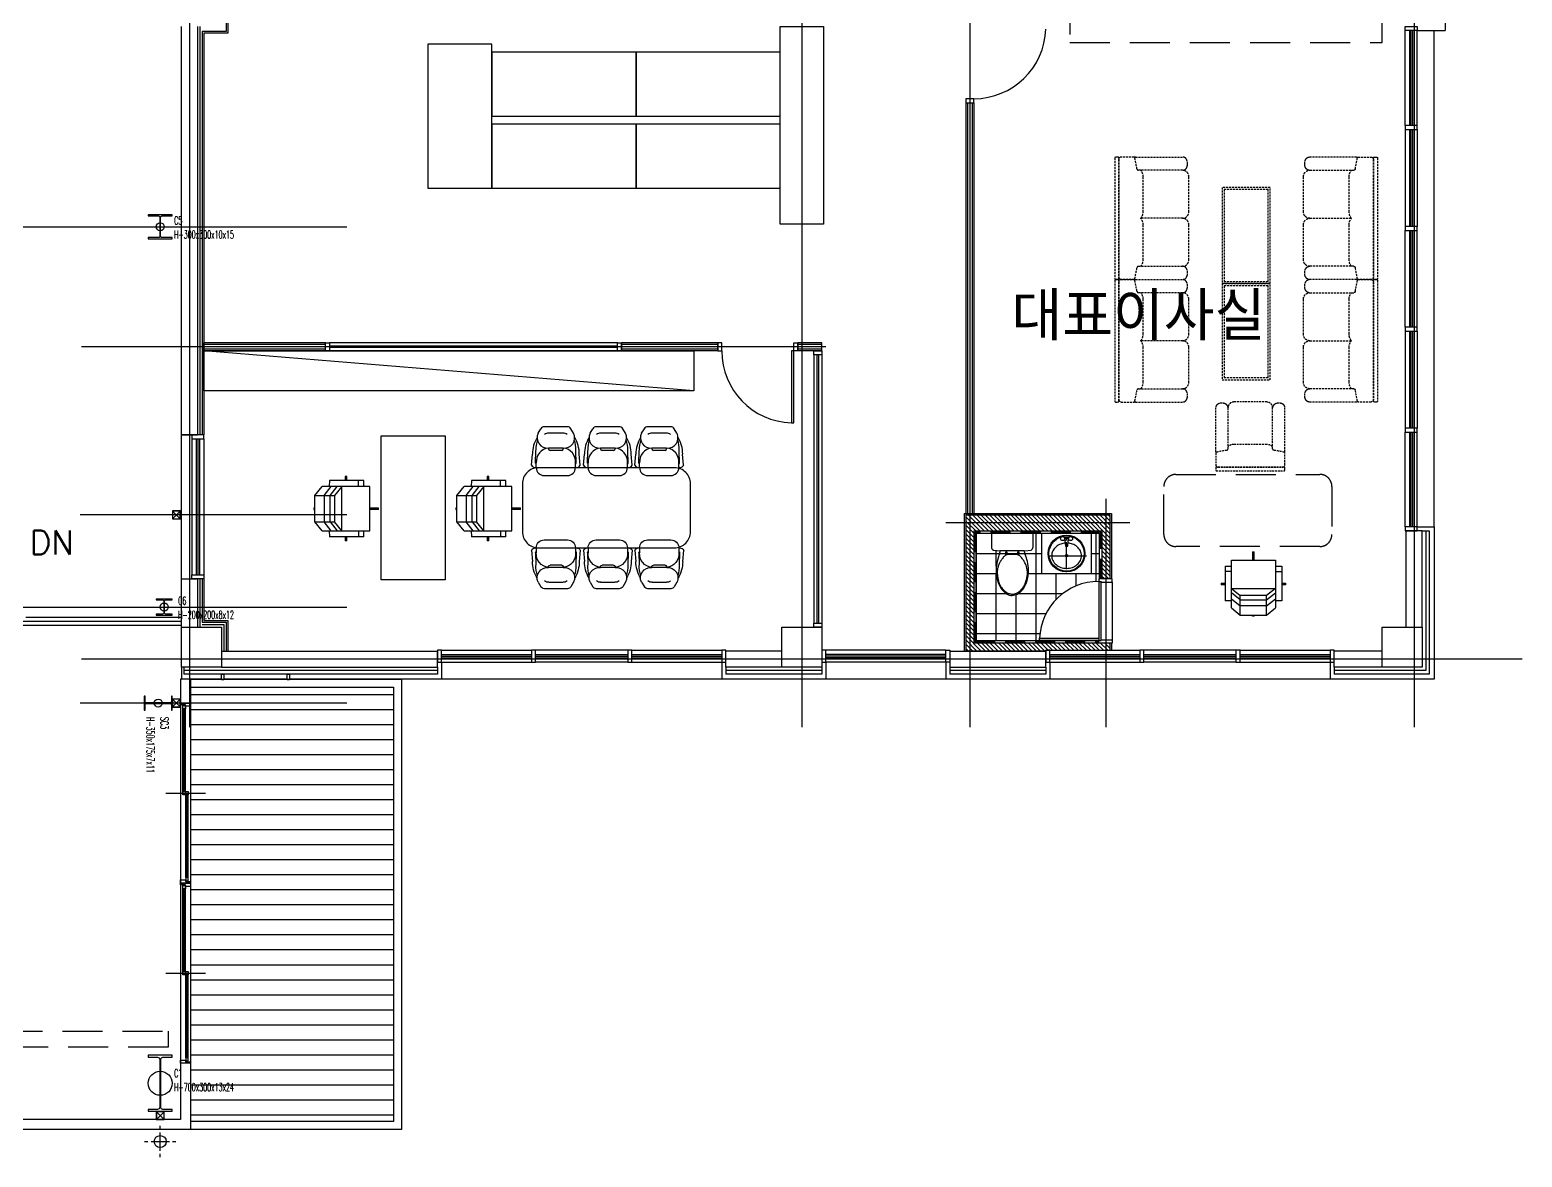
# Model space of a CAD drawing. Header units: millimetres. Extents: x 10462777 to 22643323, y 453826 to 1389191.
# Drawn here: x 11509745 to 11528388, y 568035 to 582117 of the extents above; entities that cross this region are included whole.
import ezdxf
from ezdxf.enums import TextEntityAlignment as Align

# ---------------------------------------------------------------- set-up
doc = ezdxf.new("R2010")
doc.units = ezdxf.units.MM
doc.header["$LTSCALE"] = 200
doc.header["$MEASUREMENT"] = 0
for name, pattern in [('CEN', [62, 60, -1, 0, -1]), ('HIDDEN', [3.75, 2.5, -1.25]), ('HIDDEN2', [0.1875, 0.125, -0.0625])]:
    doc.linetypes.add(name, pattern=pattern)
doc.layers.get('0').update_dxf_attribs({"linetype": 'CONTINUOUS'})
for name, color, linetype in [('4', 4, 'CONTINUOUS'), ('CEN', 1, 'CONTINUOUS'), ('CEN2', 8, 'CEN'), ('COL', 2, 'CONTINUOUS'), ('column', 2, 'CONTINUOUS'), ('desk', 5, 'HIDDEN'), ('door', 4, 'CONTINUOUS'), ('dry', 4, 'CONTINUOUS'), ('EL', 9, 'CONTINUOUS'), ('FIN', 5, 'CONTINUOUS'), ('FUR', 8, 'CONTINUOUS'), ('FUR2', 8, 'HIDDEN2'), ('HAT', 5, 'CONTINUOUS'), ('HATCH', 8, 'CONTINUOUS'), ('panel', 4, 'CONTINUOUS'), ('PIPE', 4, 'CONTINUOUS'), ('res', 9, 'HIDDEN'), ('tab6', 5, 'HIDDEN'), ('TEXT', 7, 'CONTINUOUS'), ('TOI', 8, 'CONTINUOUS'), ('WAL', 3, 'CONTINUOUS'), ('win', 6, 'CONTINUOUS'), ('WIN2', 5, 'CONTINUOUS'), ('단열재', 8, 'CONTINUOUS'), ('바닥타일', 5, 'CONTINUOUS'), ('외부마감', 5, 'CONTINUOUS')]:
    doc.layers.add(name, color=color, linetype=linetype)
doc.layers.add('No_Print', color=153, linetype='CONTINUOUS', plot=False)
doc.styles.add('HYwulM', font='txt.shx ', dxfattribs={"bigfont": ' whgtxt.shx'})
doc.styles.add('HY울릉도L', font='txt.shx ', dxfattribs={"bigfont": ' whgtxt.shx'})
doc.linetypes.add('BATTING', pattern='A,0.00254,-2.54,[134,ltypeshp.shx,S=2.54,R=0,X=-2.54,Y=0],-5.08,[134,ltypeshp.shx,S=2.54,R=180,X=2.54,Y=0],-2.54', length=10.16254)

# ---------------------------------------------------------------- blocks, each defined once
blk = doc.blocks.new('to-la-007-D-P')
for p, q in [((-28, -52), (30, -52)), ((-28, -80), (-25, -80)), ((-20, -84), (-13, -161)), ((-13, -161), (15, -161)), ((1, -88), (1, -68)), ((1, -448), (1, -108)), ((15, -161), (22, -84)), ((27, -80), (30, -80)), ((-209, -279), (211, -279)), ((231, -279), (252, -279)), ((1, -483), (1, -468))]:
    blk.add_line(p, q)
blk.add_lwpolyline([(-312, -500), (312, -500), (312, 0), (-312, 0)], close=True)
blk.add_lwpolyline([(-17, -122, 0.064435), (-71, -134, 0.091719), (-130, -168, 0.103599), (-171, -220, 0.113912), (-185, -279, 0.113912), (-171, -338, 0.103599), (-130, -391, 0.091719), (-71, -425, 0.084785), (1, -437, 0.084785), (74, -425, 0.091719), (133, -391, 0.103599), (173, -338, 0.113912), (187, -279, 0.113912), (173, -220, 0.103599), (133, -168, 0.091719), (74, -134, 0.064435), (19, -122, 0.084785)], format="xyb")
for centre, radius in [((1, -252), 230), ((1, -252), 220), ((-49, -66), 25), ((1, -66), 8), ((51, -66), 25), ((1, -279), 15)]:
    blk.add_circle(centre, radius)
for centre, start, end in [((-25, -85), 5.3909, 90), ((27, -85), 90, 174.6091)]:
    blk.add_arc(centre, 5, start, end)
blk = doc.blocks.new('cha-1')
at = {"layer": '4', "color": 8}
for p, q in [((-444, 376), (-444, 86)), ((-344, 486), (-344, 476)), ((-344, 476), (-284, 476)), ((-314, 536), (-176, 523)), ((-294, 480), (-294, 476)), ((-290, 485), (-130, 481)), ((85, 452), (142, 417)), ((166, 87), (166, 375)), ((-130, 158), (-130, 303)), ((-100, 323), (-110, 323)), ((-100, 138), (-100, 323)), ((86, 142), (86, 320)), ((-100, 138), (-110, 138)), ((85, 9), (142, 44)), ((-344, -14), (-284, -14)), ((-344, -24), (-344, -14)), ((-314, -74), (-176, -61)), ((-294, -19), (-294, -14)), ((-290, -24), (-130, -20))]:
    blk.add_line(p, q, dxfattribs=at)
for centre, radius, start, end in [((-344, 376), 100, 90, 180), ((-291, 488), 52.8, 115.4922, 182.5802), ((-289, 480), 5, 88.2759, 180), ((-270, 305), 171, 5.8834, 94.5751), ((-174, 134), 389, 58.2888, 90.2074), ((-125, 67), 414, 72.4, 90.0981), ((29, 335), 130, 64.5277, 185.2851), ((4, 323), 81.9, 357.541, 37.3766), ((116, 375), 50, 0, 58.6894), ((-110, 303), 20, 90, 180), ((-344, 86), 100, 180, 270), ((-270, 156), 171, 265.4249, 354.1166), ((-110, 158), 20, 180, 270), ((-125, 395), 414, 269.9019, 287.6), ((29, 126), 130, 174.7149, 295.4723), ((4, 138), 81.9, 322.6234, 2.459), ((116, 87), 50, 301.3106, 0), ((-291, -27), 52.8, 177.4198, 244.5078), ((-289, -19), 5, 180, 271.7241), ((-174, 327), 389, 269.7926, 301.7112)]:
    blk.add_arc(centre, radius, start, end, dxfattribs=at)
blk = doc.blocks.new('cha')
at = {"layer": '4', "color": 8}
for p, q in [((-441, 155), (-332, 247)), ((-332, 247), (0, 248)), ((-332, 247), (-331, 0)), ((-176, 260), (-176, 249)), ((-154, 260), (-176, 260)), ((-154, 260), (-154, 249)), ((-1, 247), (0, 0)), ((0, 248), (110, 154)), ((-441, 68), (-518, 66)), ((-518, -364), (-518, 66)), ((-441, 155), (-441, -441)), ((-441, 44), (-331, 132)), ((-331, 55), (-441, -33)), ((-441, -88), (-331, 0)), ((0, 132), (-331, 132)), ((-331, 55), (0, 55)), ((0, 0), (-331, 0)), ((0, 132), (110, 44)), ((0, 55), (110, -33)), ((110, -88), (0, 0)), ((110, -441), (110, 154)), ((188, 66), (110, 68)), ((188, -364), (188, 66)), ((-568, -154), (-568, -132)), ((-518, -132), (-568, -132)), ((-568, -154), (-518, -154)), ((-441, -88), (110, -88)), ((237, -132), (188, -132)), ((188, -154), (237, -154)), ((237, -154), (237, -132)), ((-441, -298), (-518, -298)), ((-518, -364), (-441, -364)), ((110, -298), (188, -298)), ((110, -364), (188, -364)), ((-441, -441), (110, -441)), ((-177, -546), (-177, -441)), ((-177, -546), (-154, -546)), ((-154, -441), (-154, -546))]:
    blk.add_line(p, q, dxfattribs=at)
blk = doc.blocks.new('SF_10')
for points in [[(-455, 874), (455, 874, 0.414214), (465, 884), (465, 914, 0.414214), (455, 924), (-455, 924, 0.414214), (-465, 914), (-465, 884, 0.414214)], [(-435, 874, 0.414214), (-465, 844), (-465, 685, 0.414217), (-455, 675, 0.011233), (-318, 648, -0.385074), (-300, 628), (-300, 80, 0.414214), (-220, 0), (220, 0, 0.414214), (300, 80), (300, 628, -0.385074), (318, 648, 0.011233), (455, 675, 0.414217), (465, 685), (465, 844, 0.414214), (435, 874)]]:
    blk.add_lwpolyline(points, format="xyb", close=True)
for points in [[(-455, 675, 0.414214), (-465, 665), (-465, 71, 0.138214), (-459, 51, 0.107058), (-441, 32, 0.08057), (-415, 20, 0.068413), (-382, 16, 0.068413), (-350, 20, 0.08057), (-324, 32, 0.107058), (-306, 51, 0.138214), (-300, 71), (-300, 80)], [(455, 675, -0.414214), (465, 665), (465, 71, -0.138214), (459, 51, -0.107058), (441, 32, -0.08057), (415, 20, -0.068413), (382, 16, -0.068413), (350, 20, -0.08057), (324, 32, -0.107058), (306, 51, -0.138214), (300, 71), (300, 80)], [(-300, 600, 0.176175), (-218, 570), (218, 570, 0.176175), (300, 600)]]:
    blk.add_lwpolyline(points, format="xyb")
blk = doc.blocks.new('SF_11')
blk.add_line((0, 80), (0, 600))
blk.add_lwpolyline([(-755, 874), (755, 874, 0.414214), (765, 884), (765, 914, 0.414214), (755, 924), (-755, 924, 0.414214), (-765, 914), (-765, 884, 0.414214)], format="xyb", close=True)
for points in [[(-735, 874, 0.414214), (-765, 844), (-765, 685, 0.414217), (-755, 675, 0.011233), (-618, 648, -0.385074), (-600, 628), (-600, 80, 0.414214), (-520, 0), (-80, 0, 0.414214)], [(80, 0), (520, 0, 0.414214), (600, 80), (600, 628, -0.385074), (618, 648, 0.011233), (755, 675, 0.414217), (765, 685), (765, 844, 0.414214), (735, 874), (-735, 874, 0.414214)], [(-755, 675, 0.414214), (-765, 665), (-765, 71, 0.138214), (-759, 51, 0.107058), (-741, 32, 0.08057), (-715, 20, 0.068413), (-682, 16, 0.068413), (-650, 20, 0.08057), (-624, 32, 0.107058), (-606, 51, 0.138214), (-600, 71), (-600, 80)], [(-600, 600, 0.176175), (-518, 570), (-83, 570, 0.176175), (0, 600, 0.176175), (82, 570), (518, 570, 0.176175), (600, 600)], [(755, 675, -0.414214), (765, 665), (765, 71, -0.138214), (759, 51, -0.107058), (741, 32, -0.08057), (715, 20, -0.068413), (682, 16, -0.068413), (650, 20, -0.08057), (624, 32, -0.107058), (606, 51, -0.138214), (600, 71), (600, 80)]]:
    blk.add_lwpolyline(points, format="xyb")
for centre, start, end in [((-80, 80), 270, 0), ((80, 80), 180, 270)]:
    blk.add_arc(centre, 80, start, end)
blk = doc.blocks.new('2p-t204')
at = {"color": 0}
for p, q in [((-150, -217), (155, -217)), ((-150, -255), (150, -255)), ((-85, -235), (-65, -235)), ((-85, -265), (-85, -235)), ((-65, -265), (-85, -265)), ((-65, -235), (-65, -265)), ((65, -265), (65, -235)), ((65, -235), (85, -235)), ((85, -265), (65, -265)), ((85, -235), (85, -265))]:
    blk.add_line(p, q, dxfattribs=at)
blk.add_lwpolyline([(150, -217), (189, -350, -0.05768), (202, -461, -0.065122), (186, -587, -0.077906), (143, -683, -0.107177), (72, -754, -0.144137), (0, -776), (-67, -759, -0.107177), (-143, -683, -0.077906), (-186, -587, -0.065122), (-202, -461, -0.057645), (-189, -350), (-150, -217), (-155, -217), (-235, -210, -0.286796), (-260, -170), (-260, -10, -0.414214), (-250, 0), (250, 0, -0.414214), (260, -10), (260, -170, -0.286796), (235, -210), (150, -217)], format="xyb", dxfattribs=at)
blk.add_lwpolyline([(87, -276), (94, -282), (101, -288), (108, -295), (115, -303), (122, -312), (129, -321), (136, -331), (142, -340), (148, -350), (154, -360), (159, -370), (164, -381), (168, -391), (172, -401), (175, -411), (178, -421), (181, -431), (183, -441), (184, -450), (186, -459), (187, -468), (187, -475), (188, -482), (188, -487), (188, -491), (189, -495), (188, -497), (188, -499), (188, -502), (187, -504), (187, -508), (186, -512), (186, -517), (185, -524), (184, -531), (183, -539), (181, -548), (180, -556), (179, -565), (177, -573), (176, -582), (174, -589), (172, -597), (171, -604), (169, -610), (168, -615), (166, -620), (165, -624), (164, -627), (164, -629), (163, -631), (162, -633), (161, -635), (160, -636), (159, -639), (157, -641), (155, -645), (152, -649), (149, -654), (146, -659), (142, -665), (137, -672), (132, -678), (127, -685), (122, -692), (116, -699), (109, -706), (103, -712), (96, -719), (88, -725), (81, -731), (73, -737), (64, -742), (56, -746), (47, -750), (37, -753), (28, -756), (18, -757), (9, -758), (-1, -758), (-11, -758), (-22, -756), (-32, -754), (-41, -751), (-51, -747), (-60, -743), (-69, -738), (-78, -733), (-85, -728), (-93, -722), (-99, -716), (-105, -710), (-111, -703), (-117, -697), (-122, -690), (-127, -684), (-131, -677), (-136, -671), (-140, -664), (-144, -658), (-148, -651), (-151, -644), (-155, -638), (-158, -631), (-161, -624), (-164, -617), (-167, -610), (-169, -603), (-171, -595), (-174, -587), (-176, -580), (-178, -571), (-180, -563), (-182, -555), (-184, -546), (-186, -537), (-187, -528), (-189, -519), (-189, -509), (-190, -500), (-190, -490), (-190, -481), (-189, -471), (-188, -461), (-186, -451), (-184, -441), (-182, -431), (-179, -421), (-176, -411), (-172, -401), (-168, -391), (-164, -381), (-159, -370), (-154, -360), (-149, -350), (-143, -340), (-136, -331), (-129, -321), (-123, -312), (-115, -303), (-108, -295), (-101, -288), (-94, -282), (-87, -276), (-80, -272), (-74, -269), (-67, -267), (-61, -265), (-54, -264), (-48, -264), (-41, -264), (-33, -264), (-25, -264), (-17, -264), (-8, -264), (0, -264), (9, -264), (17, -264), (26, -264), (33, -264), (41, -264), (48, -264), (54, -264), (61, -265), (67, -267), (74, -269), (80, -272)], close=True, dxfattribs=at)
blk.add_lwpolyline([(155, -217), (150, -217)], dxfattribs=at)
for centre, start, end in [((-148, -267), 98.7037, 171.2963), ((148, -267), 8.7037, 81.2963)]:
    blk.add_arc(centre, 11.9, start, end, dxfattribs=at)

msp = doc.modelspace()

# ---------------------------------------------------------------- hatches: boundary and pattern name
at = {"layer": 'HATCH', "ltscale": 10}
h = msp.add_hatch(dxfattribs=at)
h.set_pattern_fill('ANSI31', color=253, scale=300, angle=1170, style=0)
h.set_pattern_definition([(135, (11517238.295, 603091.174), (-26.516504, -26.516504), [])])
h.paths.add_polyline_path([(11522438.29521, 574367.23367), (11523238.10707, 574367.23367), (11523238.10707, 574457.23367), (11521538.10707, 574457.23367), (11521538.10707, 575857.23367), (11523138.10707, 575857.23367), (11523138.10707, 575257.23367), (11523238.10707, 575257.23367), (11523238.10707, 576057.23367), (11521438.10707, 576057.23367), (11521438.10707, 574357.23367), (11522438.29521, 574357.23367)])
at = {"layer": '바닥타일', "ltscale": 10}
h = msp.add_hatch(dxfattribs=at)
h.set_pattern_fill('NET', color=253, scale=2000, angle=1170, style=0)
h.set_pattern_definition([(90, (11521568.1, 575827.23), (-250, 4e-13), []), (180, (11521568.1, 575827.23), (-4e-13, -250), [])])
h.paths.add_polyline_path([(11521568.10707, 575827.23367), (11521568.10707, 574487.23367), (11522358.10707, 574487.23367), (11522358.10707, 574517.23367), (11522358.67717, 574517.23367, -0.4023861306), (11523098.10707, 575227.2719), (11523098.10707, 575257.23367), (11523108.10707, 575257.23367), (11523108.10707, 575827.23367), (11523008.10707, 575827.23367), (11523008.10707, 575327.23367), (11522383.10707, 575327.23367), (11522383.10707, 575827.23367)])
h.paths.add_polyline_path([(11522083.10707, 575572.23367), (11521953.10707, 575572.23367), (11521953.10707, 575561.01472), (11521957.11524, 575561.95731), (11521963.61299, 575562.86864), (11521970.31613, 575563.33663), (11521977.32127, 575563.50904), (11521984.72499, 575563.53367), (11521992.58735, 575563.53367), (11522000.82227, 575563.53367), (11522009.30712, 575563.53367), (11522017.91929, 575563.53367), (11522026.53614, 575563.53367), (11522035.03507, 575563.53367), (11522043.29345, 575563.53367), (11522051.18865, 575563.53367), (11522058.63421, 575563.50904), (11522065.68823, 575563.33663), (11522072.44494, 575562.86864), (11522078.9986, 575561.95731), (11522083.10707, 575560.99951)], flags=0)
edge = h.paths.add_edge_path(flags=16)
edge.add_line((11521867.85748, 575609.86407), (11521828.88722, 575477.64355))
edge.add_arc((11522303.85911, 575366.19832), 487.87123, 1246.795246517, 1260)
edge.add_arc((11522303.85911, 575366.19832), 487.87123, 1259.999999999, 1274.903762603)
edge.add_arc((11522163.026, 575328.71562), 342.13545, 1274.903762604, 1292.722461443)
edge.add_arc((11522074.06795, 575271.55631), 236.39652, 1292.722461445, 1317.192233066)
edge.add_arc((11522018.10909, 575184.751), 133.1175, 1317.192233062, 1349.999999998)
edge.add_line((11522018.10909, 575051.6335), (11522085.57419, 575068.19879))
edge.add_arc((11521949.05666, 575279.96948), 251.96004, 1382.807766935, 1407.277538555)
edge.add_arc((11521873.19218, 575328.71562), 342.13545, 1407.277538557, 1425.096237396)
edge.add_arc((11521732.35907, 575366.19832), 487.87123, 1425.096237397, 1440.000000001)
edge.add_arc((11521732.35907, 575366.19832), 487.87123, 1439.999999999, 1453.196655139)
edge.add_line((11522207.34671, 575477.57641), (11522168.35666, 575609.86407))
edge.add_line((11522168.35666, 575609.86407), (11522173.27593, 575610.29183))
edge.add_line((11522173.27593, 575610.29183), (11522253.10707, 575617.23367))
edge.add_arc((11522233.60707, 575657.23367), 44.5, 1375.989233584, 1440)
edge.add_line((11522278.10707, 575657.23367), (11522278.10707, 575817.23367))
edge.add_arc((11522268.10707, 575817.23367), 10, 1440, 1530)
edge.add_line((11522268.10707, 575827.23367), (11521768.10707, 575827.23367))
edge.add_arc((11521768.10707, 575817.23367), 10, 1170, 1260)
edge.add_line((11521758.10707, 575817.23367), (11521758.10707, 575657.23367))
edge.add_arc((11521802.60707, 575657.23367), 44.5, 1260, 1324.010766416)
edge.add_line((11521783.10707, 575617.23367), (11521867.90069, 575609.86031))

# ---------------------------------------------------------------- linework, layer by layer
at = {"color": 253}
for p, q in [((11511750.7949, 574007.23367), (11514388.2949, 574007.23367)), ((11511750.7949, 573907.23367), (11514288.2949, 573907.23367)), ((11514288.2949, 573907.23367), (11514288.2949, 568479.73366)), ((11514388.2949, 574007.23367), (11514388.2949, 568379.73366)), ((11514288.2949, 568479.73366), (11511750.7949, 568479.73366)), ((11514388.2949, 568379.73366), (11511750.7949, 568379.73366))]:
    msp.add_line(p, q, dxfattribs=at)
at = {"layer": '4', "color": 253}
msp.add_line((11518038.2952, 577607.23367), (11511918.29521, 578107.23367), dxfattribs=at)
for points in [[(11519658.29521, 582157.23367), (11519658.29521, 579689.11847), (11519118.29521, 579689.11847), (11519118.29521, 582157.23367)], [(11514718.29521, 580139.11847), (11515518.29521, 580139.11847), (11515518.29521, 581939.11847), (11514718.29521, 581939.11847)], [(11515518.29521, 581839.11847), (11515518.29521, 581039.11847), (11517318.29521, 581039.11847), (11517318.29521, 581839.11847)], [(11517318.29521, 581839.11847), (11517318.29521, 581039.11847), (11519118.29521, 581039.11847), (11519118.29521, 581839.11847)], [(11515518.29521, 580939.11847), (11515518.29521, 580139.11847), (11517318.29521, 580139.11847), (11517318.29521, 580939.11847)], [(11517318.29521, 580939.11847), (11517318.29521, 580139.11847), (11519118.29521, 580139.11847), (11519118.29521, 580939.11847)], [(11511918.29521, 577607.23367), (11511918.29521, 578107.23367), (11518038.2952, 578107.23367), (11518038.2952, 577607.23367)], [(11514135.29521, 577047.11847), (11514935.29521, 577047.11847), (11514935.29521, 575247.11847), (11514135.29521, 575247.11847)]]:
    msp.add_lwpolyline(points, close=True, dxfattribs=at)
msp.add_lwpolyline([(11517798.29521, 576647.11847), (11516098.29521, 576647.11847, 0.4142135624), (11515898.29521, 576447.11847), (11515898.29521, 575847.11847, 0.4142135624), (11516098.29521, 575647.11847), (11517798.29521, 575647.11847, 0.4142135624), (11517998.29521, 575847.11847), (11517998.29521, 576447.11847, 0.4142135624)], format="xyb", close=True, dxfattribs=at)
at = {"layer": 'CEN', "color": 253}
for p, q in [((11511738.29521, 605907.23368), (11511738.29521, 573407.23367)), ((11519388.29521, 605907.23368), (11519388.29521, 573407.23367)), ((11527038.29521, 605907.23368), (11527038.29521, 573407.23367)), ((11521488.10707, 598707.23368), (11521488.10707, 573407.23367)), ((11495373.2949, 579657.23366), (11513704.26752, 579657.23366)), ((11519688.29521, 578157.23367), (11510388.29521, 578157.23367)), ((11523188.10707, 576257.23367), (11523188.10707, 573407.23367)), ((11523488.10707, 575957.23367), (11521188.10707, 575957.23367)), ((11495373.2949, 574907.23366), (11513704.26752, 574907.23366)), ((11528388.29521, 574257.23367), (11510388.29521, 574257.23367))]:
    msp.add_line(p, q, dxfattribs=at)
at = {"layer": 'CEN2', "color": 253}
for p, q in [((11513704.26752, 576057.23366), (11510373.2949, 576057.23366)), ((11513704.26752, 573707.23366), (11510373.2949, 573707.23366))]:
    msp.add_line(p, q, dxfattribs=at)
at = {"layer": 'COL', "color": 253}
for p, q in [((11511638.29521, 577057.23368), (11511638.29521, 582157.23367)), ((11511838.2952, 582157.23367), (11511838.2952, 577057.23368)), ((11511638.29521, 577057.23368), (11511838.29521, 577057.23368)), ((11511838.29521, 577057.23368), (11511638.29521, 577057.23368)), ((11527138.29521, 575857.23367), (11526938.29521, 575857.23367)), ((11526938.29521, 574657.23367), (11526938.29521, 575857.23367)), ((11527138.29521, 574657.23367), (11527138.29521, 575857.23367)), ((11511638.29521, 574657.23367), (11511638.29521, 575257.23368)), ((11511638.29521, 575257.23368), (11511838.29521, 575257.23368)), ((11511838.2952, 575257.23368), (11511838.2952, 574657.23367)), ((11512138.29521, 574357.23367), (11514838.29521, 574357.23367)), ((11514838.29521, 574157.23367), (11514838.29521, 574357.23367)), ((11518438.29521, 574157.23367), (11518438.29521, 574357.23367)), ((11519138.29521, 574357.23367), (11518438.29521, 574357.23367)), ((11521238.29522, 574357.23367), (11522438.29521, 574357.23367)), ((11521238.29522, 574357.23367), (11521238.29522, 574157.23367)), ((11522438.29521, 574157.23367), (11522438.29521, 574357.23367)), ((11526638.29521, 574357.23367), (11526038.29521, 574357.23367)), ((11526038.29521, 574157.23367), (11526038.29521, 574357.23367)), ((11512138.29521, 574157.23367), (11514838.29521, 574157.23367)), ((11519138.29521, 574157.23367), (11518438.29521, 574157.23367)), ((11521238.29522, 574157.23367), (11522438.29521, 574157.23367)), ((11526638.29521, 574157.23367), (11526038.29521, 574157.23367))]:
    msp.add_line(p, q, dxfattribs=at)
for points in [[(11511368.2949, 579538.23366, -0.4142135624), (11511352.2949, 579522.23366), (11511223.2949, 579522.23366), (11511223.2949, 579507.23366), (11511523.2949, 579507.23366), (11511523.2949, 579522.23366), (11511394.2949, 579522.23366, -0.4142135624), (11511378.2949, 579538.23366), (11511378.2949, 579776.23366, -0.4142135624), (11511394.2949, 579792.23366), (11511523.2949, 579792.23366), (11511523.2949, 579807.23366), (11511223.2949, 579807.23366), (11511223.2949, 579792.23366), (11511352.2949, 579792.23366, -0.4142135624), (11511368.2949, 579776.23366)], [(11511419.2949, 574835.23366, -0.4142135624), (11511403.2949, 574819.23366), (11511323.2949, 574819.23366), (11511323.2949, 574807.23366), (11511523.2949, 574807.23366), (11511523.2949, 574819.23366), (11511443.2949, 574819.23366, -0.4142135624), (11511427.2949, 574835.23366), (11511427.2949, 574979.23366, -0.4142135624), (11511443.2949, 574995.23366), (11511523.2949, 574995.23366), (11511523.2949, 575007.23366), (11511323.2949, 575007.23366), (11511323.2949, 574995.23366), (11511403.2949, 574995.23366, -0.4142135624), (11511419.2949, 574979.23366)], [(11511200.2949, 573710.73366, -0.4142135624), (11511184.2949, 573726.73366), (11511184.2949, 573794.73366), (11511173.2949, 573794.73366), (11511173.2949, 573619.73366), (11511184.2949, 573619.73366), (11511184.2949, 573687.73366, -0.4142135624), (11511200.2949, 573703.73366), (11511496.2949, 573703.73366, -0.4142135624), (11511512.2949, 573687.73366), (11511512.2949, 573619.73366), (11511523.2949, 573619.73366), (11511523.2949, 573794.73366), (11511512.2949, 573794.73366), (11511512.2949, 573726.73366, -0.4142135624), (11511496.2949, 573710.73366)], [(11511366.7949, 568659.23366, -0.4142135624), (11511338.7949, 568631.23366), (11511223.2949, 568631.23366), (11511223.2949, 568607.23366), (11511523.2949, 568607.23366), (11511523.2949, 568631.23366), (11511407.7949, 568631.23366, -0.4142135624), (11511379.7949, 568659.23366), (11511379.7949, 569255.23366, -0.4142135624), (11511407.7949, 569283.23366), (11511523.2949, 569283.23366), (11511523.2949, 569307.23366), (11511223.2949, 569307.23366), (11511223.2949, 569283.23366), (11511338.7949, 569283.23366, -0.4142135624), (11511366.7949, 569255.23366)]]:
    msp.add_lwpolyline(points, format="xyb", close=True, dxfattribs=at)
at = {"layer": 'column', "color": 253}
for points in [[(11512138.29521, 574157.23367), (11511638.29521, 574157.23367), (11511638.29521, 574657.23367), (11512138.29521, 574657.23367), (11512138.29521, 574157.23367)], [(11519638.29521, 574157.23367), (11519138.29521, 574157.23367), (11519138.29521, 574657.23367), (11519638.29521, 574657.23367), (11519638.29521, 574157.23367)], [(11527138.29521, 574157.23367), (11526638.29521, 574157.23367), (11526638.29521, 574657.23367), (11527138.29521, 574657.23367), (11527138.29521, 574157.23367)]]:
    msp.add_lwpolyline(points, dxfattribs=at)
at = {"layer": 'desk', "color": 253}
msp.add_lwpolyline([(11522738.29521, 581957.23367), (11526638.29521, 581957.23367), (11526638.29521, 582557.23367), (11522738.29521, 582557.23367), (11522738.29521, 581957.23367)], dxfattribs=at)
msp.add_lwpolyline([(11526011.62453, 576413.05111), (11526011.62453, 575813.05111, -0.4142135624), (11525861.62453, 575663.05111), (11524061.62453, 575663.05111, -0.4142135624), (11523911.62453, 575813.05111), (11523911.62453, 576413.05111, -0.4142135624), (11524061.62453, 576563.05111), (11525861.62453, 576563.05111, -0.4142135624)], format="xyb", close=True, dxfattribs=at)
at = {"layer": 'door', "color": 253}
for p, q in [((11523098.10707, 575227.23367), (11523098.10707, 574517.23367)), ((11523128.10707, 574497.23367), (11523128.10707, 575217.23367)), ((11523268.10707, 575217.23367), (11523268.10707, 574497.23367))]:
    msp.add_line(p, q, dxfattribs=at)
at = {"layer": 'door', "color": 253, "linetype": 'Continuous'}
for points in [[(11521538.10707, 581257.23367), (11521438.10707, 581257.23367), (11521438.10707, 581207.23367), (11521538.10707, 581207.23367)], [(11518388.29521, 578107.23367), (11518388.29521, 578207.23367), (11518338.29521, 578207.23367), (11518338.29521, 578107.23367)], [(11519288.29521, 578107.23367), (11519288.29521, 578207.23367), (11519338.29521, 578207.23367), (11519338.29521, 578107.23367)], [(11523268.10707, 575217.23367), (11523268.10707, 575257.23367), (11523098.10707, 575257.23367), (11523098.10707, 575227.23367), (11523128.10707, 575227.23367), (11523128.10707, 575217.23367)], [(11523098.10707, 574487.23367), (11522358.10707, 574487.23367), (11522358.10707, 574517.23367), (11523098.10707, 574517.23367)], [(11523128.10707, 574497.23367), (11523268.10707, 574497.23367), (11523268.10707, 574457.23367), (11523098.10707, 574457.23367), (11523098.10707, 574487.23367), (11523128.10707, 574487.23367)]]:
    msp.add_lwpolyline(points, close=True, dxfattribs=at)
at = {"layer": 'door', "color": 253}
msp.add_lwpolyline([(11519258.29521, 577207.23367), (11519288.29521, 577207.23367), (11519288.29521, 578107.23367), (11519258.29521, 578107.23367), (11519258.29521, 577207.23367)], dxfattribs=at)
for centre, start, end in [((11521538.10707, 582157.23367), 270, 358.089786834), ((11519288.29521, 578107.23367), 180, 268.089786835)]:
    msp.add_arc(centre, 900, start, end, dxfattribs=at)
at = {"layer": 'door', "color": 253, "linetype": 'Continuous'}
msp.add_arc((11523098.10707, 574487.23367), 740.03823, 90, 177.676681547, dxfattribs=at)
at = {"layer": 'dry', "color": 253}
for p, q in [((11521438.10707, 581207.23367), (11521438.10707, 576077.23367)), ((11521458.10707, 581207.23367), (11521458.10707, 576077.23367)), ((11521518.10707, 581207.23367), (11521518.10707, 576077.23367)), ((11521538.10707, 581207.23367), (11521538.10707, 576077.23367)), ((11513438.29521, 578207.23367), (11511918.29521, 578207.23367)), ((11513438.29521, 578187.23367), (11511918.29521, 578187.23367)), ((11518338.29521, 578207.23367), (11517138.29521, 578207.23367)), ((11518338.29521, 578187.23367), (11517138.29521, 578187.23367)), ((11519638.29521, 578207.23367), (11519338.29521, 578207.23367)), ((11519638.29521, 578187.23367), (11519338.29521, 578187.23367)), ((11513438.29521, 578127.23367), (11511918.29521, 578127.23367)), ((11513438.29521, 578107.23367), (11511918.29521, 578107.23367)), ((11518338.29521, 578127.23367), (11517138.29521, 578127.23367)), ((11518338.29521, 578107.23367), (11517138.29521, 578107.23367)), ((11519638.29521, 578127.23367), (11519338.29521, 578127.23367)), ((11519638.29521, 578107.23367), (11519338.29521, 578107.23367))]:
    msp.add_line(p, q, dxfattribs=at)
at = {"layer": 'dry', "color": 253, "ltscale": 10}
for p, q in [((11521438.10707, 581207.23367), (11521538.10707, 581207.23367)), ((11511918.29521, 578107.23367), (11511918.29521, 578207.23367)), ((11513438.29521, 578107.23367), (11513438.29521, 578207.23367)), ((11517138.29521, 578107.23367), (11517138.29521, 578207.23367)), ((11518338.29521, 578107.23367), (11518338.29521, 578207.23367)), ((11519338.29521, 578107.23367), (11519338.29521, 578207.23367)), ((11519638.29521, 578107.23367), (11519638.29521, 578207.23367)), ((11521438.10707, 576077.23367), (11521538.10707, 576077.23367))]:
    msp.add_line(p, q, dxfattribs=at)
at = {"layer": 'EL', "color": 253, "ltscale": 10}
for p, q in [((11509643.2949, 574732.23366), (11511638.29521, 574732.23366)), ((11509693.2949, 574782.23366), (11511638.29521, 574782.23366))]:
    msp.add_line(p, q, dxfattribs=at)
at = {"layer": 'FIN', "color": 253}
for p, q in [((11512198.29521, 582717.23367), (11512198.29521, 582097.23367)), ((11512218.29521, 582737.23367), (11512218.29521, 582077.23367)), ((11512198.29521, 582097.23367), (11511898.2952, 582097.23367)), ((11511898.2952, 582097.23367), (11511898.2952, 577057.23368)), ((11512218.29521, 582077.23367), (11511918.2952, 582077.23367)), ((11511918.2952, 582077.23367), (11511918.2952, 577057.23368)), ((11511898.2952, 575257.23368), (11511898.2952, 574717.23367)), ((11511918.2952, 575257.23368), (11511918.2952, 574737.23367)), ((11511898.2952, 574717.23367), (11512198.29521, 574717.23367)), ((11511918.2952, 574737.23367), (11512218.29521, 574737.23367)), ((11512198.29521, 574717.23367), (11512198.29521, 574357.23367)), ((11512218.29521, 574737.23367), (11512218.29521, 574357.23367))]:
    msp.add_line(p, q, dxfattribs=at)
at = {"layer": 'FIN', "color": 253, "ltscale": 10}
for p, q in [((11527288.29521, 575907.23367), (11527288.29521, 582107.23367)), ((11511638.2952, 575257.23368), (11511638.2952, 577057.23368)), ((11518388.29521, 574007.23367), (11514888.29521, 574007.23367)), ((11521188.29522, 574007.23367), (11519688.29522, 574007.23367)), ((11525988.29521, 574007.23367), (11522488.29521, 574007.23367))]:
    msp.add_line(p, q, dxfattribs=at)
at = {"layer": 'FUR2', "color": 253}
for points in [[(11524639.84336, 580147.09572), (11524639.84336, 578947.09572), (11525239.84336, 578947.09572), (11525239.84336, 580147.09572)], [(11524665.55765, 580121.38144), (11524665.55765, 578972.81001), (11525214.12908, 578972.81001), (11525214.12908, 580121.38144)], [(11524639.84336, 578947.09572), (11524639.84336, 577747.09572), (11525239.84336, 577747.09572), (11525239.84336, 578947.09572)], [(11524665.55765, 578921.38144), (11524665.55765, 577772.81001), (11525214.12908, 577772.81001), (11525214.12908, 578921.38144)]]:
    msp.add_lwpolyline(points, close=True, dxfattribs=at)
at = {"layer": 'HAT', "color": 253, "linetype": 'Continuous'}
for p, q in [((11514288.2949, 573810.02521), (11511750.7949, 573810.02521)), ((11514288.2949, 573622.52521), (11511750.7949, 573622.52521)), ((11514288.2949, 573435.02521), (11511750.7949, 573435.02521)), ((11514288.2949, 573247.52521), (11511750.7949, 573247.52521)), ((11514288.2949, 573060.02521), (11511750.7949, 573060.02521)), ((11514288.2949, 572872.52521), (11511750.7949, 572872.52521)), ((11514288.2949, 572685.02521), (11511750.7949, 572685.02521)), ((11514288.2949, 572497.52521), (11511750.7949, 572497.52521)), ((11514288.2949, 572310.02521), (11511750.7949, 572310.02521)), ((11514288.2949, 572122.52521), (11511750.7949, 572122.52521)), ((11514288.2949, 571935.02521), (11511750.7949, 571935.02521)), ((11514288.2949, 571747.52521), (11511750.7949, 571747.52521)), ((11514288.2949, 571560.02521), (11511750.7949, 571560.02521)), ((11514288.2949, 571372.52521), (11511750.7949, 571372.52521)), ((11514288.2949, 571185.02521), (11511750.7949, 571185.02521)), ((11514288.2949, 570997.52521), (11511750.7949, 570997.52521)), ((11514288.2949, 570810.02521), (11511750.7949, 570810.02521)), ((11514288.2949, 570622.52521), (11511750.7949, 570622.52521)), ((11514288.2949, 570435.02521), (11511750.7949, 570435.02521)), ((11514288.2949, 570247.52521), (11511750.7949, 570247.52521)), ((11514288.2949, 570060.02521), (11511750.7949, 570060.02521)), ((11514288.2949, 569872.52521), (11511750.7949, 569872.52521)), ((11514288.2949, 569685.02521), (11511750.7949, 569685.02521)), ((11514288.2949, 569497.52521), (11511750.7949, 569497.52521)), ((11514288.2949, 569310.02521), (11511750.7949, 569310.02521)), ((11514288.2949, 569122.52521), (11511750.7949, 569122.52521)), ((11514288.2949, 568935.02521), (11511750.7949, 568935.02521)), ((11514288.2949, 568747.52521), (11511750.7949, 568747.52521)), ((11514288.2949, 568560.02521), (11511750.7949, 568560.02521))]:
    msp.add_line(p, q, dxfattribs=at)
at = {"layer": 'HATCH', "color": 253}
for p, q in [((11511373.2949, 568384.73366), (11511373.2949, 568424.73366)), ((11511373.2949, 568114.73366), (11511373.2949, 568344.73366)), ((11511178.2949, 568229.73366), (11511218.2949, 568229.73366)), ((11511258.2949, 568229.73366), (11511488.2949, 568229.73366)), ((11511373.2949, 568034.73366), (11511373.2949, 568074.73366)), ((11511528.2949, 568229.73366), (11511568.2949, 568229.73366))]:
    msp.add_line(p, q, dxfattribs=at)
msp.add_ellipse((11511373.2949, 568229.73366), major_axis=(-53.03301, 53.03301), ratio=1, start_param=-0.7853981634, end_param=5.4977871438, dxfattribs=at)
at = {"layer": 'No_Print', "color": 253}
for centre, radius in [((11511373.2949, 579657.23366), 50), ((11511423.2949, 574907.23366), 50), ((11511348.2949, 573707.23366), 50), ((11511373.2949, 568957.23366), 150)]:
    msp.add_circle(centre, radius, dxfattribs=at)
at = {"layer": 'panel', "color": 253}
for p, q in [((11496223.2949, 574682.23366), (11511638.29521, 574682.23366)), ((11511625.7949, 574007.23367), (11511625.7949, 568504.73366)), ((11511750.7949, 574007.23367), (11511625.7949, 574007.23367)), ((11511750.7949, 574007.23367), (11511750.7949, 568379.73366)), ((11511625.7949, 568504.73366), (11508873.2949, 568504.73366)), ((11511750.7949, 568379.73366), (11508873.2949, 568379.73366))]:
    msp.add_line(p, q, dxfattribs=at)
at = {"layer": 'PIPE', "color": 253}
for p, q in [((11511528.0949, 576009.53366), (11511623.4949, 576104.93366)), ((11511623.4949, 576009.53366), (11511528.0949, 576104.93366)), ((11511528.0949, 573659.53366), (11511623.4949, 573754.93366)), ((11511623.4949, 573659.53366), (11511528.0949, 573754.93366)), ((11511325.5949, 568507.03366), (11511420.9949, 568602.43366)), ((11511420.9949, 568507.03366), (11511325.5949, 568602.43366))]:
    msp.add_line(p, q, dxfattribs=at)
for points in [[(11511625.7949, 576007.23366), (11511625.7949, 576107.23366), (11511525.7949, 576107.23366), (11511525.7949, 576007.23366)], [(11511623.4949, 576009.53366), (11511623.4949, 576104.93366), (11511528.0949, 576104.93366), (11511528.0949, 576009.53366)], [(11511625.7949, 573657.23366), (11511625.7949, 573757.23366), (11511525.7949, 573757.23366), (11511525.7949, 573657.23366)], [(11511623.4949, 573659.53366), (11511623.4949, 573754.93366), (11511528.0949, 573754.93366), (11511528.0949, 573659.53366)], [(11511423.2949, 568504.73366), (11511423.2949, 568604.73366), (11511323.2949, 568604.73366), (11511323.2949, 568504.73366)], [(11511420.9949, 568507.03366), (11511420.9949, 568602.43366), (11511325.5949, 568602.43366), (11511325.5949, 568507.03366)]]:
    msp.add_lwpolyline(points, close=True, dxfattribs=at)
at = {"layer": 'res', "color": 253, "ltscale": 0.5}
msp.add_lwpolyline([(11523123.10707, 575257.23367), (11523123.10707, 575842.23367), (11521553.10707, 575842.23367), (11521553.10707, 574472.23367), (11523098.10707, 574472.23367)], dxfattribs=at)
at = {"layer": 'tab6', "color": 253}
for p, q in [((11436650.7949, 569607.23366), (11511473.2949, 569607.23366)), ((11511473.2949, 569607.23366), (11511473.2949, 569407.23366)), ((11511473.2949, 569407.23366), (11436650.7949, 569407.23366))]:
    msp.add_line(p, q, dxfattribs=at)
at = {"layer": 'TOI', "color": 253}
for p, q in [((11521418.10707, 576077.23367), (11521418.10707, 574357.23367)), ((11521418.10707, 576077.23367), (11523258.10707, 576077.23367)), ((11523258.10707, 576077.23367), (11523258.10707, 575257.23367)), ((11523258.10707, 574457.23367), (11523258.10707, 574367.23367))]:
    msp.add_line(p, q, dxfattribs=at)
msp.add_lwpolyline([(11523108.10707, 575257.23367), (11523108.10707, 575827.23367), (11521568.10707, 575827.23367), (11521568.10707, 574487.23367), (11523098.10707, 574487.23367)], dxfattribs=at)
at = {"layer": 'WAL', "color": 253, "linetype": 'ByBlock'}
for p, q in [((11521438.10707, 576057.23367), (11521438.10707, 574357.23367)), ((11521438.10707, 576057.23367), (11523238.10707, 576057.23367)), ((11523238.10707, 576057.23367), (11523238.10707, 575257.23367)), ((11521538.10707, 575857.23367), (11523138.10707, 575857.23367)), ((11521538.10707, 575857.23367), (11521538.10707, 574457.23367)), ((11523138.10707, 575857.23367), (11523138.10707, 575257.23367)), ((11523238.10707, 575257.23367), (11523138.10707, 575257.23367)), ((11523238.10707, 574457.23367), (11521538.10707, 574457.23367)), ((11523238.10707, 574457.23367), (11523238.10707, 574367.23367)), ((11522438.29521, 574357.23367), (11521438.10707, 574357.23367)), ((11522438.29521, 574357.23367), (11522438.29521, 574367.23367)), ((11522438.29521, 574367.23367), (11523238.10707, 574367.23367))]:
    msp.add_line(p, q, dxfattribs=at)
at = {"layer": 'win', "color": 253}
for p, q in [((11526928.29521, 580922.23367), (11526928.29521, 582107.23367)), ((11527078.29521, 580922.23367), (11527078.29521, 582107.23367)), ((11526928.29521, 580872.23367), (11526928.29521, 579662.23367)), ((11527078.29521, 580872.23367), (11527078.29521, 579662.23367)), ((11526928.29521, 578402.23367), (11526928.29521, 579612.23367)), ((11527078.29521, 578402.23367), (11527078.29521, 579612.23367)), ((11526928.29521, 578352.23367), (11526928.29521, 577142.23367)), ((11527078.29521, 578352.23367), (11527078.29521, 577142.23367)), ((11526928.29521, 575907.23367), (11526928.29521, 577092.23367)), ((11527078.29521, 575907.23367), (11527078.29521, 577092.23367)), ((11511768.2952, 577007.23368), (11511768.2952, 575307.23368)), ((11511918.2952, 577007.23368), (11511918.2952, 575307.23368)), ((11514888.29521, 574367.23367), (11516013.29521, 574367.23367)), ((11517213.29521, 574367.23367), (11516063.29521, 574367.23367)), ((11517263.29521, 574367.23367), (11518388.29521, 574367.23367)), ((11521188.29522, 574367.23367), (11519688.29522, 574367.23367)), ((11522488.29521, 574367.23367), (11523613.29521, 574367.23367)), ((11524813.29521, 574367.23367), (11523663.29521, 574367.23367)), ((11524863.29521, 574367.23367), (11525988.29521, 574367.23367)), ((11514888.29521, 574217.23367), (11516013.29521, 574217.23367)), ((11517213.29521, 574217.23367), (11516063.29521, 574217.23367)), ((11517263.29521, 574217.23367), (11518388.29521, 574217.23367)), ((11521188.29522, 574217.23367), (11519688.29522, 574217.23367)), ((11522488.29521, 574217.23367), (11523613.29521, 574217.23367)), ((11524813.29521, 574217.23367), (11523663.29521, 574217.23367)), ((11524863.29521, 574217.23367), (11525988.29521, 574217.23367)), ((11511625.7949, 573707.23366), (11511625.7949, 571457.23366)), ((11511687.7949, 572602.23366), (11511687.7949, 573677.23366)), ((11511750.7949, 573707.23366), (11511750.7949, 571457.23366)), ((11511657.7949, 572602.23366), (11511657.7949, 573637.23366)), ((11511668.7949, 572602.23366), (11511668.7949, 573637.23366)), ((11511676.7949, 572602.23366), (11511676.7949, 573637.23366)), ((11511442.51824, 572582.23366), (11511939.46767, 572582.23366)), ((11511693.7949, 571527.23366), (11511693.7949, 572562.23366)), ((11511704.7949, 571527.23366), (11511704.7949, 572562.23366)), ((11511712.7949, 571527.23366), (11511712.7949, 572562.23366)), ((11511723.7949, 571527.23366), (11511723.7949, 572562.23366)), ((11511625.7949, 571457.23366), (11511625.7949, 569207.23366)), ((11511750.7949, 571457.23366), (11511750.7949, 569207.23366)), ((11511657.7949, 570352.23366), (11511657.7949, 571387.23366)), ((11511668.7949, 570352.23366), (11511668.7949, 571387.23366)), ((11511676.7949, 570352.23366), (11511676.7949, 571387.23366)), ((11511687.7949, 570352.23366), (11511687.7949, 571427.23366)), ((11511442.51824, 570332.23366), (11511939.46767, 570332.23366)), ((11511693.7949, 569277.23366), (11511693.7949, 570312.23366)), ((11511704.7949, 569277.23366), (11511704.7949, 570312.23366)), ((11511712.7949, 569277.23366), (11511712.7949, 570312.23366)), ((11511723.7949, 569277.23366), (11511723.7949, 570312.23366))]:
    msp.add_line(p, q, dxfattribs=at)
at = {"layer": 'win', "color": 253, "ltscale": 10}
for p, q in [((11517088.29521, 578207.23367), (11513488.29521, 578207.23367)), ((11517088.29521, 578107.23367), (11513488.29521, 578107.23367)), ((11519538.29521, 578057.23367), (11519538.29521, 574707.23367)), ((11519638.29521, 578057.23367), (11519638.29521, 574707.23367))]:
    msp.add_line(p, q, dxfattribs=at)
at = {"layer": 'win', "color": 253}
for points in [[(11526928.29521, 582107.23367), (11526928.29521, 582157.23367), (11527078.29521, 582157.23367), (11527078.29521, 582107.23367)], [(11526928.29521, 580922.23367), (11526928.29521, 580872.23367), (11527078.29521, 580872.23367), (11527078.29521, 580922.23367)], [(11526928.29521, 579662.23367), (11526928.29521, 579612.23367), (11527078.29521, 579612.23367), (11527078.29521, 579662.23367)], [(11526928.29521, 578402.23367), (11526928.29521, 578352.23367), (11527078.29521, 578352.23367), (11527078.29521, 578402.23367)], [(11513438.29521, 578207.23367), (11513488.29521, 578207.23367), (11513488.29521, 578107.23367), (11513438.29521, 578107.23367)], [(11517088.29521, 578207.23367), (11517138.29521, 578207.23367), (11517138.29521, 578107.23367), (11517088.29521, 578107.23367)], [(11519538.29521, 578057.23367), (11519538.29521, 578107.23367), (11519638.29521, 578107.23367), (11519638.29521, 578057.23367)], [(11511918.2952, 577007.23368), (11511918.2952, 577057.23368), (11511768.2952, 577057.23368), (11511768.2952, 577007.23368)], [(11526928.29521, 577142.23367), (11526928.29521, 577092.23367), (11527078.29521, 577092.23367), (11527078.29521, 577142.23367)], [(11526928.29521, 575907.23367), (11526928.29521, 575857.23367), (11527078.29521, 575857.23367), (11527078.29521, 575907.23367)], [(11511918.2952, 575307.23368), (11511918.2952, 575257.23368), (11511768.2952, 575257.23368), (11511768.2952, 575307.23368)], [(11519538.29521, 574657.23367), (11519538.29521, 574707.23367), (11519638.29521, 574707.23367), (11519638.29521, 574657.23367)], [(11514888.29521, 574367.23367), (11514838.29521, 574367.23367), (11514838.29521, 574217.23367), (11514888.29521, 574217.23367)], [(11516063.29521, 574367.23367), (11516013.29521, 574367.23367), (11516013.29521, 574217.23367), (11516063.29521, 574217.23367)], [(11517263.29521, 574367.23367), (11517213.29521, 574367.23367), (11517213.29521, 574217.23367), (11517263.29521, 574217.23367)], [(11518438.29521, 574367.23367), (11518388.29521, 574367.23367), (11518388.29521, 574217.23367), (11518438.29521, 574217.23367)], [(11519688.29522, 574367.23367), (11519638.29522, 574367.23367), (11519638.29522, 574217.23367), (11519688.29522, 574217.23367)], [(11521188.29522, 574367.23367), (11521238.29522, 574367.23367), (11521238.29522, 574217.23367), (11521188.29522, 574217.23367)], [(11522488.29521, 574367.23367), (11522438.29521, 574367.23367), (11522438.29521, 574217.23367), (11522488.29521, 574217.23367)], [(11523663.29521, 574367.23367), (11523613.29521, 574367.23367), (11523613.29521, 574217.23367), (11523663.29521, 574217.23367)], [(11524863.29521, 574367.23367), (11524813.29521, 574367.23367), (11524813.29521, 574217.23367), (11524863.29521, 574217.23367)], [(11526038.29521, 574367.23367), (11525988.29521, 574367.23367), (11525988.29521, 574217.23367), (11526038.29521, 574217.23367)], [(11511657.7949, 573637.23366), (11511657.7949, 573677.23366), (11511687.7949, 573677.23366), (11511687.7949, 573637.23366)], [(11511657.7949, 572562.23366), (11511657.7949, 572602.23366), (11511687.7949, 572602.23366), (11511687.7949, 572562.23366)], [(11511693.7949, 572562.23366), (11511693.7949, 572602.23366), (11511723.7949, 572602.23366), (11511723.7949, 572562.23366)], [(11511723.7949, 571487.23366), (11511723.7949, 571527.23366), (11511693.7949, 571527.23366), (11511693.7949, 571487.23366)], [(11511657.7949, 571387.23366), (11511657.7949, 571427.23366), (11511687.7949, 571427.23366), (11511687.7949, 571387.23366)], [(11511657.7949, 570312.23366), (11511657.7949, 570352.23366), (11511687.7949, 570352.23366), (11511687.7949, 570312.23366)], [(11511693.7949, 570312.23366), (11511693.7949, 570352.23366), (11511723.7949, 570352.23366), (11511723.7949, 570312.23366)], [(11511723.7949, 569237.23366), (11511723.7949, 569277.23366), (11511693.7949, 569277.23366), (11511693.7949, 569237.23366)]]:
    msp.add_lwpolyline(points, close=True, dxfattribs=at)
for points in [[(11511655.7949, 573707.23366), (11511750.7949, 573707.23366), (11511750.7949, 573667.23366), (11511690.7949, 573667.23366), (11511690.7949, 573687.23366), (11511625.7949, 573687.23366), (11511625.7949, 573707.23366), (11511655.7949, 573707.23366)], [(11511675.7949, 571457.23366), (11511625.7949, 571457.23366), (11511625.7949, 571497.23366), (11511690.7949, 571497.23366), (11511690.7949, 571477.23366), (11511750.7949, 571477.23366), (11511750.7949, 571457.23366), (11511675.7949, 571457.23366)], [(11511655.7949, 571457.23366), (11511750.7949, 571457.23366), (11511750.7949, 571417.23366), (11511690.7949, 571417.23366), (11511690.7949, 571437.23366), (11511625.7949, 571437.23366), (11511625.7949, 571457.23366), (11511655.7949, 571457.23366)], [(11511675.7949, 569207.23366), (11511625.7949, 569207.23366), (11511625.7949, 569247.23366), (11511690.7949, 569247.23366), (11511690.7949, 569227.23366), (11511750.7949, 569227.23366), (11511750.7949, 569207.23366), (11511675.7949, 569207.23366)]]:
    msp.add_lwpolyline(points, dxfattribs=at)
at = {"layer": 'WIN2', "color": 253}
for p, q in [((11526983.29521, 580922.23367), (11526983.29521, 582107.23367)), ((11527003.29521, 580922.23367), (11527003.29521, 582107.23367)), ((11527023.29521, 580922.23367), (11527023.29521, 582107.23367)), ((11526983.29521, 579662.23367), (11526983.29521, 580872.23367)), ((11527003.29521, 579662.23367), (11527003.29521, 580872.23367)), ((11527023.29521, 579662.23367), (11527023.29521, 580872.23367)), ((11526983.29521, 578402.23367), (11526983.29521, 579612.23367)), ((11527003.29521, 578402.23367), (11527003.29521, 579612.23367)), ((11527023.29521, 578402.23367), (11527023.29521, 579612.23367)), ((11526983.29521, 577142.23367), (11526983.29521, 578352.23367)), ((11527003.29521, 577142.23367), (11527003.29521, 578352.23367)), ((11527023.29521, 577142.23367), (11527023.29521, 578352.23367)), ((11517088.29521, 578167.23367), (11513488.29521, 578167.23367)), ((11517088.29521, 578147.23367), (11513488.29521, 578147.23367)), ((11519578.29521, 578057.23367), (11519578.29521, 574707.23367)), ((11519598.29521, 578057.23367), (11519598.29521, 574707.23367)), ((11526983.29521, 575907.23367), (11526983.29521, 577092.23367)), ((11527003.29521, 575907.23367), (11527003.29521, 577092.23367)), ((11527023.29521, 575907.23367), (11527023.29521, 577092.23367)), ((11511823.2952, 577007.23368), (11511823.2952, 575307.23368)), ((11511843.2952, 577007.23368), (11511843.2952, 575307.23368)), ((11511863.2952, 577007.23368), (11511863.2952, 575307.23368)), ((11514888.29521, 574312.23367), (11516013.29521, 574312.23367)), ((11514888.29521, 574292.23367), (11516013.29521, 574292.23367)), ((11514888.29521, 574272.23367), (11516013.29521, 574272.23367)), ((11516063.29521, 574312.23367), (11517213.29521, 574312.23367)), ((11516063.29521, 574292.23367), (11517213.29521, 574292.23367)), ((11516063.29521, 574272.23367), (11517213.29521, 574272.23367)), ((11517263.29521, 574312.23367), (11518388.29521, 574312.23367)), ((11517263.29521, 574292.23367), (11518388.29521, 574292.23367)), ((11517263.29521, 574272.23367), (11518388.29521, 574272.23367)), ((11521188.29522, 574312.23367), (11519688.29522, 574312.23367)), ((11521188.29522, 574292.23367), (11519688.29522, 574292.23367)), ((11521188.29522, 574272.23367), (11519688.29522, 574272.23367)), ((11522488.29521, 574312.23367), (11523613.29521, 574312.23367)), ((11522488.29521, 574292.23367), (11523613.29521, 574292.23367)), ((11522488.29521, 574272.23367), (11523613.29521, 574272.23367)), ((11523663.29521, 574312.23367), (11524813.29521, 574312.23367)), ((11523663.29521, 574292.23367), (11524813.29521, 574292.23367)), ((11523663.29521, 574272.23367), (11524813.29521, 574272.23367)), ((11524863.29521, 574312.23367), (11525988.29521, 574312.23367)), ((11524863.29521, 574292.23367), (11525988.29521, 574292.23367)), ((11524863.29521, 574272.23367), (11525988.29521, 574272.23367))]:
    msp.add_line(p, q, dxfattribs=at)
at = {"layer": '단열재', "color": 253, "linetype": 'BATTING', "ltscale": 0.03}
for p, q in [((11511868.2952, 582157.23367), (11511868.2952, 577057.23368)), ((11511868.2952, 575257.23368), (11511868.2952, 574657.23367))]:
    msp.add_line(p, q, dxfattribs=at)
at = {"layer": '단열재', "color": 253}
for p, q in [((11527138.29521, 575857.23367), (11527228.29521, 575857.23367)), ((11527228.29521, 575857.23367), (11527228.29521, 574067.23367)), ((11511668.29521, 574157.23367), (11511668.29521, 574067.23367)), ((11514838.29521, 574067.23367), (11511668.29521, 574067.23367)), ((11514838.29521, 574157.23367), (11514838.29521, 574067.23367)), ((11518438.29521, 574157.23367), (11518438.29521, 574067.23367)), ((11519638.29522, 574067.23367), (11518438.29521, 574067.23367)), ((11519638.29522, 574157.23367), (11519638.29522, 574067.23367)), ((11521238.29522, 574157.23367), (11521238.29522, 574067.23367)), ((11522438.29521, 574067.23367), (11521238.29522, 574067.23367)), ((11522438.29521, 574157.23367), (11522438.29521, 574067.23367)), ((11526038.29521, 574157.23367), (11526038.29521, 574067.23367)), ((11527228.29521, 574067.23367), (11526038.29521, 574067.23367))]:
    msp.add_line(p, q, dxfattribs=at)
at = {"layer": '단열재', "color": 253, "linetype": 'BATTING', "ltscale": 0.045}
for p, q in [((11527183.29521, 575857.23367), (11527183.29521, 574112.23367)), ((11514838.29521, 574112.23367), (11511668.29521, 574112.23367)), ((11519638.29522, 574112.23367), (11518438.29521, 574112.23367)), ((11522438.29521, 574112.23367), (11521238.29522, 574112.23367)), ((11527183.29521, 574112.23367), (11526038.29521, 574112.23367))]:
    msp.add_line(p, q, dxfattribs=at)
at = {"layer": '단열재', "color": 253, "linetype": 'BATTING', "ltscale": 0.03}
msp.add_lwpolyline([(11511898.2952, 574687.23367), (11512168.29521, 574687.23367), (11512168.29521, 574357.23367)], dxfattribs=at)
at = {"layer": '외부마감', "color": 253}
for p, q in [((11527428.29521, 582707.23367), (11527428.29521, 582107.23367)), ((11527078.29521, 582107.23367), (11527428.29521, 582107.23367)), ((11527078.29521, 575907.23367), (11527288.29521, 575907.23367)), ((11527288.29521, 575907.23367), (11527288.29521, 574007.23367)), ((11511638.29521, 574157.23367), (11511638.29521, 574007.23367)), ((11514888.29521, 574217.23367), (11514888.29521, 574007.23367)), ((11518388.29521, 574217.23367), (11518388.29521, 574007.23367)), ((11519688.29522, 574217.23367), (11519688.29522, 574007.23367)), ((11521188.29522, 574217.23367), (11521188.29522, 574007.23367)), ((11522488.29521, 574217.23367), (11522488.29521, 574007.23367)), ((11525988.29521, 574217.23367), (11525988.29521, 574007.23367)), ((11512138.29521, 574007.23367), (11511638.29521, 574007.23367)), ((11512958.29521, 574007.23367), (11512168.29521, 574007.23367)), ((11514888.29521, 574007.23367), (11512988.29521, 574007.23367)), ((11519688.29522, 574007.23367), (11518388.29521, 574007.23367)), ((11522488.29521, 574007.23367), (11521188.29522, 574007.23367)), ((11527288.29521, 574007.23367), (11525988.29521, 574007.23367))]:
    msp.add_line(p, q, dxfattribs=at)
for points in [[(11512168.29521, 574067.23367), (11512168.29521, 573997.23367), (11512138.29521, 573997.23367), (11512138.29521, 574067.23367), (11512168.29521, 574067.23367)], [(11512988.29521, 574067.23367), (11512988.29521, 573997.23367), (11512958.29521, 573997.23367), (11512958.29521, 574067.23367), (11512988.29521, 574067.23367)]]:
    msp.add_lwpolyline(points, dxfattribs=at)

# ---------------------------------------------------------------- block references
at = {"layer": '4', "color": 253, "rotation": 90}
for name, p in [('cha-1', (11516547.25998, 576992.87661)), ('cha-1', (11517195.85741, 576992.87661)), ('cha-1', (11517838.51557, 576992.87661)), ('cha', (11513552.53715, 576301.48596)), ('cha', (11515326.53715, 576301.48596))]:
    msp.add_blockref(name, p, dxfattribs=at)
at = {"layer": '4', "color": 253, "xscale": -1}
for name, p, rotation in [('cha-1', (11516547.25998, 575301.36033), 90), ('cha-1', (11517195.85741, 575301.36033), 90), ('cha-1', (11517838.51557, 575301.36033), 90), ('cha', (11525196.29521, 575051.91474), 180)]:
    msp.add_blockref(name, p, dxfattribs=dict(at, rotation=rotation))
at = {"layer": 'FUR', "color": 253, "ltscale": 10}
msp.add_blockref('to-la-007-D-P', (11522695.60707, 575827.23367), dxfattribs=at)
at = {"layer": 'FUR2', "color": 253, "rotation": 90}
for p in [(11524223.85637, 579763.13413), (11524223.85637, 578233.13413)]:
    msp.add_blockref('SF_11', p, dxfattribs=at)
at = {"layer": 'FUR2', "color": 253, "xscale": -1, "rotation": 270}
for p in [(11525655.83036, 579763.13413), (11525655.83036, 578233.13413)]:
    msp.add_blockref('SF_11', p, dxfattribs=at)
at = {"layer": 'FUR2', "color": 253, "xscale": 0.929824560880661, "yscale": 0.929824560880661, "zscale": 0.929824560880661, "rotation": 180}
msp.add_blockref('SF_10', (11524992.19866, 577468.35348), dxfattribs=at)
at = {"layer": 'TOI', "color": 253, "xscale": -1}
msp.add_blockref('2p-t204', (11522018.10707, 575827.23367), dxfattribs=at)

# ---------------------------------------------------------------- texts
at = {"layer": 'No_Print', "color": 253, "style": 'HYwulM', "width": 0.5}
for s, p in [('C5', (11511547.12968, 579736.34295)), ('H-300x300x10x15', (11511547.12968, 579560.33283)), ('C6', (11511597.12968, 574986.34295)), ('H-200x200x8x12', (11511597.12968, 574810.33283)), ('C1', (11511547.12968, 569083.84295)), ('H-700x300x13x24', (11511547.12968, 568907.83283))]:
    msp.add_text(s, height=100, dxfattribs=at).set_placement(p, align=Align.MIDDLE_LEFT)
for s, p in [('H-350x175x7x11', (11511251.39407, 573533.39888)), ('SC3', (11511427.40419, 573533.39888))]:
    msp.add_text(s, height=100, rotation=270, dxfattribs=at).set_placement(p, align=Align.MIDDLE_LEFT)
at = {"layer": 'TEXT', "color": 253, "style": 'HY울릉도L'}
for s, height, p in [('대표이사실', 600, (11522007.29521, 578237.23367)), ('DN', 300, (11509744.47587, 575564.238))]:
    msp.add_text(s, height=height, dxfattribs=at).set_placement(p)

doc.saveas('drawing.dxf')
